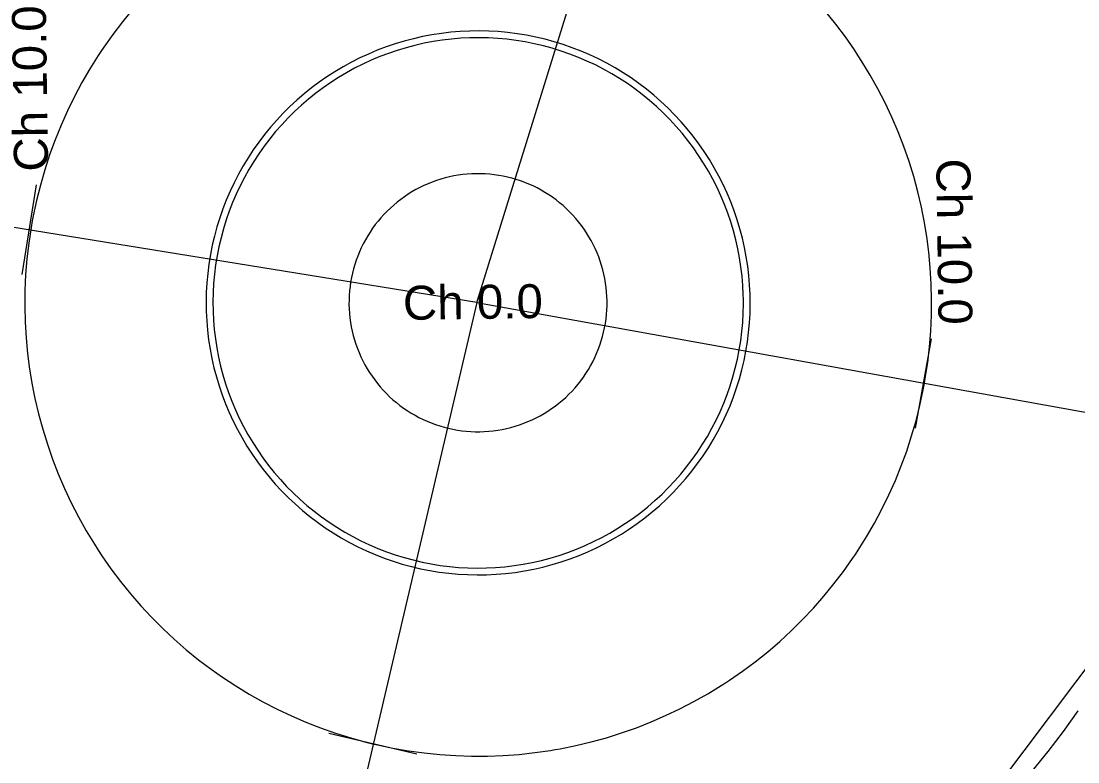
# Model space of a CAD drawing. Header units: metres. Extents: x 268878 to 269469, y 6087458 to 6088814.
# Drawn here: x 269145.53 to 269168.84, y 6087946.25 to 6087962.59 of the extents above; entities that cross this region are included whole.
import ezdxf

# ---------------------------------------------------------------- set-up
doc = ezdxf.new("R2010")
doc.units = ezdxf.units.M
doc.linetypes.add('DASHED2', pattern=[0.375, 0.25, -0.125])
doc.layers.add('Cadastre Developer_SP_NEW', color=2, linetype='Continuous', lineweight=5)
doc.layers.add('Notes_SP_MISC', color=7, linetype='Continuous')
doc.styles.add('AGI32-Arial', font='arial.ttf')

msp = doc.modelspace()

# ---------------------------------------------------------------- linework, layer by layer
at = {"layer": 'Cadastre Developer_SP_NEW', "color": 251, "linetype": 'Continuous', "lineweight": 0}
for p, q in [((269155.58263, 6087956.38126), (269164.64955, 6087985.6329)), ((269155.58263, 6087956.38126), (269125.35379, 6087961.28889)), ((269155.58263, 6087956.38126), (269148.5783, 6087926.56839)), ((269155.58263, 6087956.38126), (269185.72122, 6087950.94681)), ((269170.29408, 6087950.02005), (269162.50405, 6087939.66181))]:
    msp.add_line(p, q, dxfattribs=at)
for points in [[(269150.15732, 6087964.75793, 0), (269150.06603, 6087964.69783, 0), (269149.77899, 6087964.49924, 0), (269149.49904, 6087964.29075, 0), (269149.22655, 6087964.07262, 0), (269148.96183, 6087963.84511, 0), (269148.70522, 6087963.6085, 0), (269148.45701, 6087963.36308, 0), (269148.21753, 6087963.10915, 0), (269147.98705, 6087962.84702, 0), (269147.76586, 6087962.577, 0), (269147.55423, 6087962.29942, 0), (269147.35242, 6087962.01463, 0), (269147.29129, 6087961.92404, 0)], [(269163.99302, 6087961.82987, 0), (269163.90889, 6087961.95703, 0), (269163.70906, 6087962.24322, 0), (269163.49937, 6087962.52226, 0), (269163.28007, 6087962.79381, 0), (269163.05142, 6087963.05754, 0), (269162.8137, 6087963.31314, 0), (269162.56722, 6087963.56028, 0), (269162.31225, 6087963.79866, 0), (269162.04913, 6087964.02801, 0), (269161.77815, 6087964.24803, 0), (269161.49967, 6087964.45846, 0), (269161.37575, 6087964.5473, 0)], [(269161.61019, 6087956.45783, 0), (269161.60785, 6087956.56251, 0), (269161.5977, 6087956.77169, 0), (269161.58024, 6087956.98039, 0), (269161.55552, 6087957.18835, 0), (269161.52355, 6087957.39533, 0), (269161.48438, 6087957.60106, 0), (269161.43805, 6087957.8053, 0), (269161.38462, 6087958.0078, 0), (269161.32416, 6087958.20831, 0), (269161.25674, 6087958.40659, 0), (269161.18244, 6087958.6024, 0), (269161.10135, 6087958.79549, 0), (269161.01357, 6087958.98564, 0), (269160.91921, 6087959.1726, 0), (269160.81838, 6087959.35616, 0), (269160.7112, 6087959.53609, 0), (269160.59782, 6087959.71217, 0), (269160.47835, 6087959.88418, 0), (269160.35296, 6087960.05192, 0), (269160.22178, 6087960.21519, 0), (269160.08499, 6087960.37377, 0), (269159.94275, 6087960.52748, 0), (269159.79523, 6087960.67614, 0), (269159.64262, 6087960.81956, 0), (269159.48509, 6087960.95756, 0), (269159.32284, 6087961.08998, 0), (269159.15606, 6087961.21666, 0), (269158.98497, 6087961.33744, 0), (269158.80977, 6087961.45218, 0), (269158.63067, 6087961.56073, 0), (269158.44789, 6087961.66297, 0), (269158.26165, 6087961.75876, 0), (269158.07219, 6087961.848, 0), (269157.87972, 6087961.93057, 0), (269157.68449, 6087962.00637, 0), (269157.48674, 6087962.07531, 0), (269157.2867, 6087962.13731, 0), (269157.08461, 6087962.19229, 0), (269156.88073, 6087962.24019, 0), (269156.67531, 6087962.28094, 0), (269156.46858, 6087962.31449, 0), (269156.26081, 6087962.34081, 0), (269156.05225, 6087962.35986, 0), (269155.84316, 6087962.37163, 0), (269155.63377, 6087962.37609, 0), (269155.42436, 6087962.37324, 0), (269155.21518, 6087962.36308, 0), (269155.00648, 6087962.34563, 0), (269154.79852, 6087962.3209, 0), (269154.59154, 6087962.28893, 0), (269154.38581, 6087962.24976, 0), (269154.18157, 6087962.20343, 0), (269153.97907, 6087962.15, 0), (269153.77856, 6087962.08954, 0), (269153.58028, 6087962.02212, 0), (269153.38447, 6087961.94782, 0), (269153.19138, 6087961.86673, 0), (269153.00123, 6087961.77895, 0), (269152.81427, 6087961.68459, 0), (269152.63071, 6087961.58376, 0), (269152.45078, 6087961.47658, 0), (269152.2747, 6087961.36319, 0), (269152.10269, 6087961.24373, 0), (269151.93495, 6087961.11833, 0), (269151.77169, 6087960.98716, 0), (269151.6131, 6087960.85037, 0), (269151.45939, 6087960.70813, 0), (269151.31073, 6087960.56061, 0), (269151.16732, 6087960.40799, 0), (269151.02931, 6087960.25046, 0), (269150.89689, 6087960.08821, 0), (269150.77021, 6087959.92144, 0), (269150.64943, 6087959.75035, 0), (269150.5347, 6087959.57515, 0), (269150.42614, 6087959.39604, 0), (269150.32391, 6087959.21327, 0), (269150.22811, 6087959.02703, 0), (269150.13888, 6087958.83756, 0), (269150.05631, 6087958.6451, 0), (269149.98051, 6087958.44987, 0), (269149.91156, 6087958.25211, 0), (269149.84957, 6087958.05207, 0), (269149.79459, 6087957.84999, 0), (269149.74669, 6087957.64611, 0), (269149.70594, 6087957.44068, 0), (269149.67239, 6087957.23396, 0), (269149.64607, 6087957.02619, 0), (269149.62701, 6087956.81763, 0), (269149.61525, 6087956.60853, 0), (269149.61079, 6087956.39915, 0), (269149.61364, 6087956.18974, 0), (269149.6238, 6087955.98056, 0), (269149.64125, 6087955.77186, 0), (269149.66598, 6087955.56389, 0), (269149.69795, 6087955.35692, 0), (269149.73712, 6087955.15118, 0), (269149.78345, 6087954.94694, 0), (269149.83688, 6087954.74444, 0), (269149.89734, 6087954.54393, 0), (269149.96476, 6087954.34565, 0), (269150.03906, 6087954.14985, 0), (269150.12015, 6087953.95675, 0), (269150.20793, 6087953.76661, 0), (269150.3023, 6087953.57964, 0), (269150.40313, 6087953.39608, 0), (269150.5103, 6087953.21616, 0), (269150.62369, 6087953.04008, 0), (269150.74315, 6087952.86806, 0), (269150.86855, 6087952.70032, 0), (269150.99972, 6087952.53706, 0), (269151.13651, 6087952.37848, 0), (269151.27875, 6087952.22477, 0), (269151.42627, 6087952.07611, 0), (269151.57889, 6087951.93269, 0), (269151.73642, 6087951.79469, 0), (269151.89867, 6087951.66227, 0), (269152.06545, 6087951.53559, 0), (269152.23654, 6087951.41481, 0), (269152.41174, 6087951.30007, 0), (269152.59084, 6087951.19152, 0), (269152.77362, 6087951.08929, 0), (269152.95986, 6087950.99349, 0), (269153.14932, 6087950.90426, 0), (269153.34179, 6087950.82169, 0), (269153.53702, 6087950.74589, 0), (269153.73478, 6087950.67694, 0), (269153.93482, 6087950.61495, 0), (269154.1369, 6087950.55997, 0), (269154.34078, 6087950.51207, 0), (269154.54621, 6087950.47132, 0), (269154.75293, 6087950.43777, 0), (269154.9607, 6087950.41145, 0), (269155.16926, 6087950.3924, 0), (269155.37836, 6087950.38063, 0), (269155.58774, 6087950.37618, 0), (269155.79715, 6087950.37903, 0), (269156.00633, 6087950.38919, 0), (269156.21503, 6087950.40664, 0), (269156.423, 6087950.43136, 0), (269156.62997, 6087950.46333, 0), (269156.8357, 6087950.5025, 0), (269157.03994, 6087950.54883, 0), (269157.24244, 6087950.60226, 0), (269157.44296, 6087950.66272, 0), (269157.64123, 6087950.73015, 0), (269157.83704, 6087950.80445, 0), (269158.03013, 6087950.88554, 0), (269158.22028, 6087950.97332, 0), (269158.40724, 6087951.06768, 0), (269158.5908, 6087951.16851, 0), (269158.77073, 6087951.27569, 0), (269158.94681, 6087951.38908, 0), (269159.11882, 6087951.50854, 0), (269159.28656, 6087951.63394, 0), (269159.44982, 6087951.76511, 0), (269159.60841, 6087951.9019, 0), (269159.76212, 6087952.04414, 0), (269159.91077, 6087952.19166, 0), (269160.05419, 6087952.34428, 0), (269160.19219, 6087952.50181, 0), (269160.32462, 6087952.66406, 0), (269160.45129, 6087952.83083, 0), (269160.57207, 6087953.00193, 0), (269160.68681, 6087953.17713, 0), (269160.79536, 6087953.35623, 0), (269160.8976, 6087953.53901, 0), (269160.99339, 6087953.72525, 0), (269161.08262, 6087953.91471, 0), (269161.16519, 6087954.10718, 0), (269161.241, 6087954.30241, 0), (269161.30994, 6087954.50017, 0), (269161.37194, 6087954.70021, 0), (269161.42692, 6087954.90229, 0), (269161.47481, 6087955.10617, 0), (269161.51556, 6087955.3116, 0), (269161.54911, 6087955.51832, 0), (269161.57543, 6087955.72609, 0), (269161.59448, 6087955.93465, 0), (269161.60625, 6087956.14375, 0), (269161.6107, 6087956.35313, 0), (269161.61019, 6087956.45783, 0)], [(269161.46021, 6087956.45579, 0), (269161.45793, 6087956.55785, 0), (269161.44802, 6087956.7618, 0), (269161.43101, 6087956.96528, 0), (269161.4069, 6087957.16805, 0), (269161.37573, 6087957.36985, 0), (269161.33754, 6087957.57044, 0), (269161.29237, 6087957.76957, 0), (269161.24028, 6087957.96701, 0), (269161.18133, 6087958.16251, 0), (269161.11559, 6087958.35583, 0), (269161.04315, 6087958.54674, 0), (269160.96408, 6087958.73501, 0), (269160.8785, 6087958.9204, 0), (269160.7865, 6087959.10269, 0), (269160.68819, 6087959.28166, 0), (269160.58369, 6087959.45709, 0), (269160.47314, 6087959.62877, 0), (269160.35666, 6087959.79648, 0), (269160.2344, 6087959.96003, 0), (269160.10651, 6087960.11921, 0), (269159.97314, 6087960.27383, 0), (269159.83445, 6087960.4237, 0), (269159.69062, 6087960.56864, 0), (269159.54182, 6087960.70847, 0), (269159.38823, 6087960.84303, 0), (269159.23003, 6087960.97214, 0), (269159.06743, 6087961.09565, 0), (269158.90062, 6087961.21341, 0), (269158.72979, 6087961.32528, 0), (269158.55517, 6087961.43112, 0), (269158.37696, 6087961.5308, 0), (269158.19538, 6087961.6242, 0), (269158.01065, 6087961.7112, 0), (269157.823, 6087961.79171, 0), (269157.63265, 6087961.86561, 0), (269157.43984, 6087961.93283, 0), (269157.2448, 6087961.99328, 0), (269157.04777, 6087962.04689, 0), (269156.84898, 6087962.09358, 0), (269156.64869, 6087962.13332, 0), (269156.44714, 6087962.16603, 0), (269156.24456, 6087962.19169, 0), (269156.04122, 6087962.21027, 0), (269155.83735, 6087962.22174, 0), (269155.6332, 6087962.22609, 0), (269155.42902, 6087962.22331, 0), (269155.22507, 6087962.2134, 0), (269155.02159, 6087962.19639, 0), (269154.81882, 6087962.17228, 0), (269154.61702, 6087962.14111, 0), (269154.41643, 6087962.10292, 0), (269154.2173, 6087962.05775, 0), (269154.01986, 6087962.00566, 0), (269153.82436, 6087961.94671, 0), (269153.63104, 6087961.88097, 0), (269153.44013, 6087961.80853, 0), (269153.25186, 6087961.72946, 0), (269153.06647, 6087961.64388, 0), (269152.88418, 6087961.55187, 0), (269152.70521, 6087961.45357, 0), (269152.52978, 6087961.34907, 0), (269152.3581, 6087961.23852, 0), (269152.19039, 6087961.12204, 0), (269152.02684, 6087960.99978, 0), (269151.86766, 6087960.87189, 0), (269151.71304, 6087960.73852, 0), (269151.56317, 6087960.59983, 0), (269151.41823, 6087960.456, 0), (269151.2784, 6087960.3072, 0), (269151.14385, 6087960.15361, 0), (269151.01474, 6087959.99541, 0), (269150.89123, 6087959.83281, 0), (269150.77347, 6087959.66599, 0), (269150.6616, 6087959.49517, 0), (269150.55576, 6087959.32055, 0), (269150.45608, 6087959.14234, 0), (269150.36268, 6087958.96076, 0), (269150.27568, 6087958.77603, 0), (269150.19517, 6087958.58837, 0), (269150.12126, 6087958.39802, 0), (269150.05404, 6087958.20521, 0), (269149.9936, 6087958.01017, 0), (269149.93999, 6087957.81314, 0), (269149.89329, 6087957.61436, 0), (269149.85356, 6087957.41407, 0), (269149.82085, 6087957.21251, 0), (269149.79518, 6087957.00994, 0), (269149.77661, 6087956.80659, 0), (269149.76514, 6087956.60272, 0), (269149.76079, 6087956.39857, 0), (269149.76357, 6087956.1944, 0), (269149.77348, 6087955.99045, 0), (269149.79049, 6087955.78696, 0), (269149.8146, 6087955.5842, 0), (269149.84577, 6087955.3824, 0), (269149.88396, 6087955.18181, 0), (269149.92913, 6087954.98267, 0), (269149.98122, 6087954.78524, 0), (269150.04017, 6087954.58974, 0), (269150.10591, 6087954.39641, 0), (269150.17836, 6087954.2055, 0), (269150.25742, 6087954.01724, 0), (269150.343, 6087953.83185, 0), (269150.43501, 6087953.64956, 0), (269150.53332, 6087953.47059, 0), (269150.63781, 6087953.29516, 0), (269150.74837, 6087953.12348, 0), (269150.86484, 6087952.95577, 0), (269150.9871, 6087952.79222, 0), (269151.115, 6087952.63304, 0), (269151.24837, 6087952.47842, 0), (269151.38705, 6087952.32855, 0), (269151.53089, 6087952.18361, 0), (269151.67969, 6087952.04378, 0), (269151.83328, 6087951.90923, 0), (269151.99147, 6087951.78012, 0), (269152.15408, 6087951.6566, 0), (269152.32089, 6087951.53884, 0), (269152.49172, 6087951.42698, 0), (269152.66634, 6087951.32114, 0), (269152.84455, 6087951.22146, 0), (269153.02613, 6087951.12806, 0), (269153.21086, 6087951.04105, 0), (269153.39851, 6087950.96055, 0), (269153.58886, 6087950.88664, 0), (269153.78167, 6087950.81942, 0), (269153.97672, 6087950.75898, 0), (269154.17375, 6087950.70537, 0), (269154.37253, 6087950.65867, 0), (269154.57282, 6087950.61894, 0), (269154.77438, 6087950.58623, 0), (269154.97695, 6087950.56057, 0), (269155.1803, 6087950.54199, 0), (269155.38417, 6087950.53052, 0), (269155.58831, 6087950.52617, 0), (269155.79249, 6087950.52895, 0), (269155.99644, 6087950.53886, 0), (269156.19992, 6087950.55588, 0), (269156.40269, 6087950.57998, 0), (269156.60449, 6087950.61115, 0), (269156.80508, 6087950.64935, 0), (269157.00421, 6087950.69452, 0), (269157.20165, 6087950.74661, 0), (269157.39715, 6087950.80556, 0), (269157.59047, 6087950.8713, 0), (269157.78138, 6087950.94374, 0), (269157.96965, 6087951.02281, 0), (269158.15504, 6087951.10839, 0), (269158.33733, 6087951.20039, 0), (269158.5163, 6087951.2987, 0), (269158.69173, 6087951.4032, 0), (269158.86341, 6087951.51375, 0), (269159.03112, 6087951.63023, 0), (269159.19467, 6087951.75249, 0), (269159.35385, 6087951.88039, 0), (269159.50846, 6087952.01376, 0), (269159.65833, 6087952.15244, 0), (269159.80327, 6087952.29627, 0), (269159.94311, 6087952.44508, 0), (269160.07766, 6087952.59867, 0), (269160.20677, 6087952.75686, 0), (269160.33028, 6087952.91947, 0), (269160.44804, 6087953.08628, 0), (269160.55991, 6087953.25711, 0), (269160.66575, 6087953.43173, 0), (269160.76542, 6087953.60994, 0), (269160.85882, 6087953.79152, 0), (269160.94583, 6087953.97625, 0), (269161.02633, 6087954.1639, 0), (269161.10024, 6087954.35425, 0), (269161.16746, 6087954.54706, 0), (269161.22791, 6087954.74211, 0), (269161.28151, 6087954.93914, 0), (269161.32821, 6087955.13792, 0), (269161.36794, 6087955.33821, 0), (269161.40065, 6087955.53977, 0), (269161.42631, 6087955.74234, 0), (269161.44489, 6087955.94569, 0), (269161.45636, 6087956.14956, 0), (269161.46071, 6087956.3537, 0), (269161.46021, 6087956.45579, 0)], [(269147.29129, 6087961.92404, 0), (269147.23116, 6087961.83279, 0), (269147.04582, 6087961.53701, 0), (269146.87093, 6087961.23494, 0), (269146.70668, 6087960.92695, 0), (269146.55328, 6087960.61341, 0), (269146.41092, 6087960.29472, 0), (269146.27976, 6087959.97125, 0), (269146.15997, 6087959.6434, 0), (269146.0517, 6087959.31156, 0), (269145.95508, 6087958.97616, 0), (269145.87022, 6087958.63758, 0), (269145.79723, 6087958.29625, 0), (269145.77683, 6087958.18889, 0)], [(269165.41718, 6087958.33606, 0), (269165.38615, 6087958.48537, 0), (269165.30658, 6087958.82523, 0), (269165.2152, 6087959.1621, 0), (269165.11212, 6087959.49558, 0), (269164.99746, 6087959.82526, 0), (269164.87137, 6087960.15074, 0), (269164.73399, 6087960.47162, 0), (269164.5855, 6087960.7875, 0), (269164.42608, 6087961.09802, 0), (269164.25591, 6087961.40278, 0), (269164.07521, 6087961.70141, 0), (269163.99302, 6087961.82987, 0)], [(269145.77683, 6087958.18889, 0), (269145.75036, 6087958.03887, 0), (269145.69833, 6087957.69372, 0), (269145.65838, 6087957.34697, 0), (269145.63056, 6087956.99903, 0), (269145.6149, 6087956.65033, 0), (269145.61142, 6087956.3013, 0), (269145.62012, 6087955.95236, 0), (269145.64099, 6087955.60394, 0), (269145.67401, 6087955.25646, 0), (269145.71914, 6087954.91034, 0), (269145.77632, 6087954.566, 0), (269145.80503, 6087954.4164, 0)], [(269165.44545, 6087954.56323, 0), (269165.47195, 6087954.71342, 0), (269165.52397, 6087955.05857, 0), (269165.56391, 6087955.40532, 0), (269165.59173, 6087955.75326, 0), (269165.60738, 6087956.10196, 0), (269165.61086, 6087956.45099, 0), (269165.60215, 6087956.79993, 0), (269165.58127, 6087957.14835, 0), (269165.54825, 6087957.49583, 0), (269165.50311, 6087957.84195, 0), (269165.44593, 6087958.18628, 0), (269165.41718, 6087958.33606, 0)], [(269163.93079, 6087950.82778, 0), (269163.99102, 6087950.91918, 0), (269164.17636, 6087951.21495, 0), (269164.35126, 6087951.51702, 0), (269164.51551, 6087951.82501, 0), (269164.66892, 6087952.13854, 0), (269164.81129, 6087952.45723, 0), (269164.94245, 6087952.7807, 0), (269165.06224, 6087953.10855, 0), (269165.17052, 6087953.44038, 0), (269165.26715, 6087953.77578, 0), (269165.35202, 6087954.11436, 0), (269165.42502, 6087954.45569, 0), (269165.44545, 6087954.56323, 0)], [(269145.80503, 6087954.4164, 0), (269145.83602, 6087954.26723, 0), (269145.91558, 6087953.92737, 0), (269146.00694, 6087953.59049, 0), (269146.11001, 6087953.25701, 0), (269146.22465, 6087952.92732, 0), (269146.35073, 6087952.60184, 0), (269146.48809, 6087952.28095, 0), (269146.63656, 6087951.96506, 0), (269146.79597, 6087951.65454, 0), (269146.96612, 6087951.34977, 0), (269147.1468, 6087951.05112, 0), (269147.2289, 6087950.92279, 0)], [(269147.2289, 6087950.92279, 0), (269147.31297, 6087950.7957, 0), (269147.51278, 6087950.5095, 0), (269147.72245, 6087950.23045, 0), (269147.94173, 6087949.95888, 0), (269148.17036, 6087949.69513, 0), (269148.40806, 6087949.43952, 0), (269148.65453, 6087949.19236, 0), (269148.90947, 6087948.95395, 0), (269149.17258, 6087948.72459, 0), (269149.44354, 6087948.50455, 0), (269149.72201, 6087948.2941, 0), (269149.84583, 6087948.2053, 0)], [(269161.06439, 6087947.99382, 0), (269161.15581, 6087948.054, 0), (269161.44287, 6087948.25258, 0), (269161.72282, 6087948.46105, 0), (269161.99533, 6087948.67917, 0), (269162.26005, 6087948.90666, 0), (269162.51668, 6087949.14325, 0), (269162.7649, 6087949.38866, 0), (269163.0044, 6087949.64258, 0), (269163.23489, 6087949.9047, 0), (269163.45609, 6087950.17471, 0), (269163.66774, 6087950.45227, 0), (269163.86957, 6087950.73705, 0), (269163.93079, 6087950.82778, 0)], [(269149.84583, 6087948.2053, 0), (269149.97102, 6087948.11839, 0), (269150.26265, 6087947.92658, 0), (269150.56079, 6087947.74507, 0), (269150.86508, 6087947.57407, 0), (269151.17516, 6087947.4138, 0), (269151.49064, 6087947.26445, 0), (269151.81114, 6087947.12619, 0), (269152.13627, 6087946.99921, 0), (269152.46564, 6087946.88365, 0), (269152.79883, 6087946.77966, 0), (269153.13546, 6087946.68735, 0), (269153.2834, 6087946.65075, 0)], [(269157.31203, 6087946.52177, 0), (269157.41976, 6087946.54097, 0), (269157.76189, 6087946.61009, 0), (269158.10141, 6087946.69109, 0), (269158.4379, 6087946.7839, 0), (269158.77094, 6087946.8884, 0), (269159.10013, 6087947.00445, 0), (269159.42506, 6087947.13193, 0), (269159.74536, 6087947.27066, 0), (269160.06061, 6087947.42049, 0), (269160.37045, 6087947.58123, 0), (269160.67448, 6087947.75269, 0), (269160.97235, 6087947.93465, 0), (269161.06439, 6087947.99382, 0)], [(269167.82833, 6087946.04454, 0), (269168.18145, 6087946.47721, 0), (269168.51926, 6087946.92193, 0), (269168.84134, 6087947.37818, 0)], [(269153.2834, 6087946.65075, 0), (269153.38992, 6087946.62587, 0), (269153.73155, 6087946.55429, 0), (269154.07547, 6087946.49468, 0), (269154.42126, 6087946.4471, 0), (269154.7685, 6087946.41162, 0), (269155.11676, 6087946.38829, 0), (269155.46563, 6087946.37712, 0), (269155.81468, 6087946.37813, 0), (269156.16348, 6087946.39132, 0), (269156.51161, 6087946.41668, 0), (269156.85864, 6087946.45418, 0), (269157.20414, 6087946.50376, 0), (269157.31203, 6087946.52177, 0)], [(269153.2834, 6087946.65075, 0), (269153.38992, 6087946.62587, 0), (269153.73155, 6087946.55429, 0), (269154.07547, 6087946.49468, 0), (269154.42126, 6087946.4471, 0), (269154.7685, 6087946.41162, 0), (269155.11676, 6087946.38829, 0), (269155.46563, 6087946.37712, 0), (269155.81468, 6087946.37813, 0), (269156.16348, 6087946.39132, 0), (269156.51161, 6087946.41668, 0), (269156.85864, 6087946.45418, 0), (269157.20414, 6087946.50376, 0), (269157.31203, 6087946.52177, 0)]]:
    msp.add_polyline3d(points, dxfattribs=at)
at = {"layer": 'Cadastre Developer_SP_NEW', "color": 251, "linetype": 'DASHED2', "lineweight": 0}
msp.add_polyline3d([(269158.45319, 6087956.41905, 0), (269158.4501, 6087956.51834, 0), (269158.44355, 6087956.61746, 0), (269158.43355, 6087956.7163, 0), (269158.4201, 6087956.81472, 0), (269158.40322, 6087956.91262, 0), (269158.38294, 6087957.00986, 0), (269158.35928, 6087957.10634, 0), (269158.33226, 6087957.20194, 0), (269158.30193, 6087957.29653, 0), (269158.26831, 6087957.39001, 0), (269158.23145, 6087957.48226, 0), (269158.1914, 6087957.57316, 0), (269158.14819, 6087957.66261, 0), (269158.10189, 6087957.7505, 0), (269158.05255, 6087957.83672, 0), (269158.00023, 6087957.92117, 0), (269157.945, 6087958.00374, 0), (269157.88692, 6087958.08433, 0), (269157.82606, 6087958.16284, 0), (269157.7625, 6087958.23918, 0), (269157.69631, 6087958.31326, 0), (269157.62758, 6087958.38499, 0), (269157.55639, 6087958.45427, 0), (269157.48282, 6087958.52102, 0), (269157.40697, 6087958.58516, 0), (269157.32892, 6087958.64662, 0), (269157.24878, 6087958.70532, 0), (269157.16664, 6087958.76119, 0), (269157.0826, 6087958.81415, 0), (269156.99676, 6087958.86415, 0), (269156.90923, 6087958.91112, 0), (269156.82011, 6087958.95501, 0), (269156.72951, 6087958.99577, 0), (269156.63755, 6087959.03333, 0), (269156.54433, 6087959.06767, 0), (269156.44997, 6087959.09873, 0), (269156.35459, 6087959.12647, 0), (269156.25829, 6087959.15088, 0), (269156.16121, 6087959.1719, 0), (269156.06344, 6087959.18953, 0), (269155.96512, 6087959.20373, 0), (269155.86637, 6087959.21449, 0), (269155.7673, 6087959.2218, 0), (269155.66804, 6087959.22565, 0), (269155.5687, 6087959.22603, 0), (269155.46941, 6087959.22294, 0), (269155.37028, 6087959.2164, 0), (269155.27145, 6087959.20639, 0), (269155.17302, 6087959.19294, 0), (269155.07513, 6087959.17607, 0), (269154.97788, 6087959.15579, 0), (269154.8814, 6087959.13213, 0), (269154.78581, 6087959.10511, 0), (269154.69121, 6087959.07478, 0), (269154.59774, 6087959.04116, 0), (269154.50549, 6087959.0043, 0), (269154.41458, 6087958.96424, 0), (269154.32513, 6087958.92104, 0), (269154.23724, 6087958.87474, 0), (269154.15102, 6087958.8254, 0), (269154.06658, 6087958.77308, 0), (269153.98401, 6087958.71785, 0), (269153.90342, 6087958.65977, 0), (269153.8249, 6087958.59891, 0), (269153.74856, 6087958.53535, 0), (269153.67448, 6087958.46916, 0), (269153.60276, 6087958.40043, 0), (269153.53348, 6087958.32923, 0), (269153.46673, 6087958.25567, 0), (269153.40258, 6087958.17981, 0), (269153.34112, 6087958.10177, 0), (269153.28242, 6087958.02163, 0), (269153.22656, 6087957.93948, 0), (269153.17359, 6087957.85544, 0), (269153.12359, 6087957.7696, 0), (269153.07662, 6087957.68207, 0), (269153.03273, 6087957.59295, 0), (269152.99198, 6087957.50236, 0), (269152.95441, 6087957.4104, 0), (269152.92008, 6087957.31718, 0), (269152.88902, 6087957.22282, 0), (269152.86127, 6087957.12744, 0), (269152.83687, 6087957.03114, 0), (269152.81584, 6087956.93405, 0), (269152.79822, 6087956.83629, 0), (269152.78401, 6087956.73797, 0), (269152.77325, 6087956.63922, 0), (269152.76594, 6087956.54015, 0), (269152.76209, 6087956.44088, 0), (269152.76171, 6087956.34154, 0), (269152.7648, 6087956.24225, 0), (269152.77135, 6087956.14313, 0), (269152.78135, 6087956.04429, 0), (269152.7948, 6087955.94587, 0), (269152.81168, 6087955.84797, 0), (269152.83196, 6087955.75073, 0), (269152.85562, 6087955.65425, 0), (269152.88263, 6087955.55865, 0), (269152.91297, 6087955.46406, 0), (269152.94659, 6087955.37058, 0), (269152.98345, 6087955.27833, 0), (269153.0235, 6087955.18743, 0), (269153.06671, 6087955.09798, 0), (269153.11301, 6087955.01009, 0), (269153.16235, 6087954.92387, 0), (269153.21466, 6087954.83942, 0), (269153.2699, 6087954.75685, 0), (269153.32798, 6087954.67626, 0), (269153.38884, 6087954.59775, 0), (269153.4524, 6087954.52141, 0), (269153.51858, 6087954.44733, 0), (269153.58732, 6087954.3756, 0), (269153.65851, 6087954.30632, 0), (269153.73208, 6087954.23957, 0), (269153.80793, 6087954.17543, 0), (269153.88598, 6087954.11397, 0), (269153.96612, 6087954.05527, 0), (269154.04826, 6087953.9994, 0), (269154.1323, 6087953.94644, 0), (269154.21814, 6087953.89644, 0), (269154.30567, 6087953.84947, 0), (269154.39479, 6087953.80558, 0), (269154.48539, 6087953.76482, 0), (269154.57735, 6087953.72726, 0), (269154.67056, 6087953.69292, 0), (269154.76492, 6087953.66186, 0), (269154.86031, 6087953.63412, 0), (269154.9566, 6087953.60971, 0), (269155.05369, 6087953.58869, 0), (269155.15145, 6087953.57106, 0), (269155.24977, 6087953.55686, 0), (269155.34853, 6087953.5461, 0), (269155.4476, 6087953.53879, 0), (269155.54686, 6087953.53494, 0), (269155.6462, 6087953.53456, 0), (269155.74549, 6087953.53764, 0), (269155.84461, 6087953.54419, 0), (269155.94345, 6087953.5542, 0), (269156.04187, 6087953.56765, 0), (269156.13977, 6087953.58452, 0), (269156.23702, 6087953.6048, 0), (269156.33349, 6087953.62846, 0), (269156.42909, 6087953.65548, 0), (269156.52368, 6087953.68581, 0), (269156.61716, 6087953.71943, 0), (269156.70941, 6087953.75629, 0), (269156.80032, 6087953.79635, 0), (269156.88977, 6087953.83955, 0), (269156.97766, 6087953.88585, 0), (269157.06388, 6087953.93519, 0), (269157.14832, 6087953.98751, 0), (269157.23089, 6087954.04274, 0), (269157.31148, 6087954.10082, 0), (269157.39, 6087954.16168, 0), (269157.46634, 6087954.22524, 0), (269157.54042, 6087954.29143, 0), (269157.61214, 6087954.36016, 0), (269157.68142, 6087954.43136, 0), (269157.74817, 6087954.50492, 0), (269157.81232, 6087954.58078, 0), (269157.87378, 6087954.65882, 0), (269157.93248, 6087954.73896, 0), (269157.98834, 6087954.8211, 0), (269158.04131, 6087954.90515, 0), (269158.0913, 6087954.99099, 0), (269158.13828, 6087955.07852, 0), (269158.18217, 6087955.16763, 0), (269158.22292, 6087955.25823, 0), (269158.26049, 6087955.35019, 0), (269158.29482, 6087955.44341, 0), (269158.32588, 6087955.53777, 0), (269158.35363, 6087955.63315, 0), (269158.37803, 6087955.72945, 0), (269158.39906, 6087955.82654, 0), (269158.41668, 6087955.9243, 0), (269158.43088, 6087956.02262, 0), (269158.44165, 6087956.12137, 0), (269158.44896, 6087956.22044, 0), (269158.4528, 6087956.31971, 0), (269158.45319, 6087956.41905, 0)], dxfattribs=at)
at = {"layer": 'Notes_SP_MISC', "color": 251, "linetype": 'Continuous', "lineweight": 0}
for p, q in [((269145.55088, 6087957.00467), (269145.87138, 6087958.97882)), ((269165.60198, 6087955.58286), (269165.24707, 6087953.6146)), ((269154.26096, 6087946.41743), (269152.31397, 6087946.87486))]:
    msp.add_line(p, q, dxfattribs=at)

# ---------------------------------------------------------------- texts
at = {"layer": 'Notes_SP_MISC', "color": 251, "linetype": 'Continuous', "lineweight": 0, "char_height": 0.75, "attachment_point": 1, "style": 'AGI32-Arial'}
for s, insert, rotation in [('Ch 10.0', (269145.37572, 6087959.2662), 90.780114), ('Ch 10.0', (269166.46317, 6087959.56769), 270.77976), ('Ch 0.0', (269153.94533, 6087956.74984), 0.7802)]:
    msp.add_mtext(s, dxfattribs=dict(at, insert=insert, rotation=rotation))

doc.saveas('drawing.dxf')
